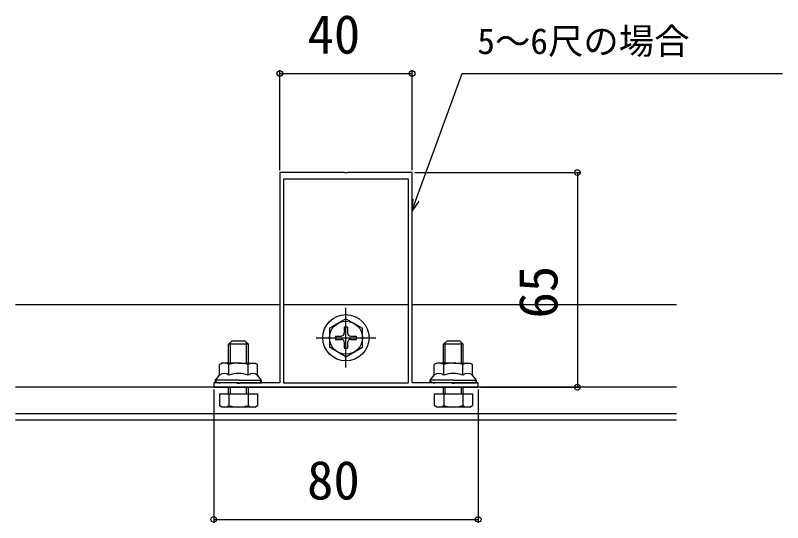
# Model space of a CAD drawing. Units: millimetres, scale not verified. Extents: x -700 to 700, y -1043 to 1037.
# Drawn here: x -315 to -82.9, y 416 to 569.6 of the extents above; entities that cross this region are included whole.
import ezdxf
from ezdxf.enums import TextEntityAlignment as Align

# ---------------------------------------------------------------- set-up
doc = ezdxf.new("R2010")
doc.units = ezdxf.units.MM
doc.header["$LTSCALE"] = 6
for name, color, linetype in [('0-2_YKK_11', 7, 'Continuous'), ('0-4_YKK_12', 2, 'Continuous'), ('0-5_YKK_13', 4, 'Continuous'), ('0-6_YKK_D', 6, 'Continuous')]:
    doc.layers.add(name, color=color, linetype=linetype)
doc.styles.add('ＭＳ ゴシック', font='')
doc.styles.get('ＭＳ ゴシック').set_extended_font_data('MS Gothic')

msp = doc.modelspace()

# ---------------------------------------------------------------- linework, layer by layer
at = {"layer": '0-2_YKK_11'}
for points in [[(-255, 456.994), (-175, 456.994), (-175, 458.294), (-182.042, 458.294), (-182.225, 458.174), (-182.775, 458.174), (-182.958, 458.294), (-195, 458.294), (-195, 521.994), (-214.542, 521.994), (-214.725, 521.874), (-215.275, 521.874), (-215.458, 521.994), (-235, 521.994), (-235, 458.294), (-247.042, 458.294), (-247.225, 458.174), (-247.775, 458.174), (-247.958, 458.294), (-255, 458.294)], [(-196.1, 458.294), (-196.1, 519.994), (-233.9, 519.994), (-233.9, 458.294)]]:
    msp.add_lwpolyline(points, close=True, dxfattribs=at)
at = {"layer": '0-4_YKK_12'}
for p, q in [((-235, 481.994), (-315, 481.994)), ((-196.1, 481.994), (-233.9, 481.994)), ((-115, 481.994), (-195, 481.994)), ((-115, 456.994), (-315, 456.994)), ((-115, 448.994), (-315, 448.994)), ((-115, 446.994), (-315, 446.994))]:
    msp.add_line(p, q, dxfattribs=at)
at = {"layer": '0-5_YKK_13'}
for p, q in [((-215, 462.994), (-215, 480.994)), ((-215, 477.744), (-220, 474.857)), ((-215, 477.744), (-210, 474.857)), ((-220, 474.857), (-220, 469.131)), ((-215.5, 475.144), (-215.5, 473.494)), ((-214.5, 475.144), (-215.5, 475.144)), ((-214.5, 475.144), (-214.5, 473.494)), ((-210, 469.131), (-210, 474.857)), ((-224, 471.994), (-206, 471.994)), ((-218.15, 472.494), (-216.5, 472.494)), ((-218.15, 472.494), (-218.15, 471.494)), ((-218.15, 471.494), (-216.5, 471.494)), ((-213.5, 472.494), (-211.85, 472.494)), ((-213.5, 471.494), (-211.85, 471.494)), ((-211.85, 471.494), (-211.85, 472.494)), ((-244.5, 469.994), (-250.5, 469.994)), ((-249.96, 464.294), (-249.96, 470.534)), ((-245.04, 464.294), (-245.04, 470.534)), ((-215, 466.244), (-220, 469.131)), ((-215.5, 470.494), (-215.5, 468.844)), ((-215.5, 468.844), (-214.5, 468.844)), ((-215, 466.244), (-210, 469.131)), ((-214.5, 470.494), (-214.5, 468.844)), ((-179.5, 469.994), (-185.5, 469.994)), ((-184.96, 464.294), (-184.96, 470.534)), ((-180.04, 464.294), (-180.04, 470.534)), ((-252.5, 464.294), (-253.274, 463.847)), ((-247.5, 464.294), (-252.5, 464.294)), ((-247.5, 464.294), (-242.5, 464.294)), ((-242.5, 464.294), (-241.726, 463.847)), ((-187.5, 464.294), (-188.274, 463.847)), ((-182.5, 464.294), (-187.5, 464.294)), ((-182.5, 464.294), (-177.5, 464.294)), ((-177.5, 464.294), (-176.726, 463.847)), ((-253.274, 460.694), (-253.274, 463.847)), ((-250.387, 460.694), (-250.387, 463.847)), ((-244.613, 460.694), (-244.613, 463.847)), ((-241.726, 460.694), (-241.726, 463.847)), ((-188.274, 460.694), (-188.274, 463.847)), ((-185.387, 460.694), (-185.387, 463.847)), ((-179.613, 460.694), (-179.613, 463.847)), ((-176.726, 460.694), (-176.726, 463.847)), ((-254.5, 458.294), (-254.5, 459.094)), ((-247.5, 458.294), (-254.5, 458.294)), ((-247.5, 458.294), (-240.5, 458.294)), ((-240.5, 458.294), (-240.5, 459.094)), ((-189.5, 458.294), (-189.5, 459.094)), ((-182.5, 458.294), (-189.5, 458.294)), ((-182.5, 458.294), (-175.5, 458.294)), ((-175.5, 458.294), (-175.5, 459.094)), ((-253.274, 454.994), (-253.274, 451.44)), ((-250.5, 454.994), (-250.5, 456.994)), ((-250.387, 454.994), (-250.387, 451.44)), ((-249.96, 454.994), (-249.96, 456.994)), ((-245.04, 454.994), (-245.04, 456.994)), ((-244.613, 454.994), (-244.613, 451.44)), ((-244.5, 454.994), (-244.5, 456.994)), ((-188.274, 454.994), (-188.274, 451.44)), ((-185.5, 454.994), (-185.5, 456.994)), ((-185.387, 454.994), (-185.387, 451.44)), ((-184.96, 454.994), (-184.96, 456.994)), ((-180.04, 454.994), (-180.04, 456.994)), ((-179.613, 454.994), (-179.613, 451.44)), ((-179.5, 454.994), (-179.5, 456.994)), ((-252.5, 450.994), (-253.274, 451.44)), ((-242.5, 450.994), (-252.5, 450.994)), ((-242.5, 450.994), (-241.726, 451.44)), ((-187.5, 450.994), (-188.274, 451.44)), ((-177.5, 450.994), (-187.5, 450.994)), ((-177.5, 450.994), (-176.726, 451.44))]:
    msp.add_line(p, q, dxfattribs=at)
for points in [[(-250.5, 464.294), (-250.5, 469.994), (-249.5, 470.994)], [(-244.5, 464.294), (-244.5, 469.994), (-245.5, 470.994), (-249.5, 470.994)], [(-185.5, 464.294), (-185.5, 469.994), (-184.5, 470.994)], [(-179.5, 464.294), (-179.5, 469.994), (-180.5, 470.994), (-184.5, 470.994)], [(-247.5, 459.094), (-254.5, 459.094), (-253.274, 460.694)], [(-247.5, 459.094), (-240.5, 459.094), (-241.726, 460.694)], [(-182.5, 459.094), (-189.5, 459.094), (-188.274, 460.694)], [(-182.5, 459.094), (-175.5, 459.094), (-176.726, 460.694)], [(-253.274, 454.994), (-241.726, 454.994), (-241.726, 451.44)], [(-188.274, 454.994), (-176.726, 454.994), (-176.726, 451.44)]]:
    msp.add_lwpolyline(points, dxfattribs=at)
for radius in [7, 5]:
    msp.add_circle((-215, 471.994), radius, dxfattribs=at)
for centre, radius, start, end in [((-216.5, 473.494), 1, 270, 0), ((-213.5, 473.494), 1, 180, 270), ((-216.5, 470.494), 1, 0, 90), ((-213.5, 470.494), 1, 90, 180), ((-251.83, 461.738), 2.556, 55.61575, 124.38425), ((-247.5, 454.74), 9.553, 90, 107.58795), ((-247.5, 454.74), 9.553, 72.41205, 90), ((-243.17, 461.738), 2.556, 55.61575, 124.38425), ((-186.83, 461.738), 2.556, 55.61575, 124.38425), ((-182.5, 454.74), 9.553, 90, 107.58795), ((-182.5, 454.74), 9.553, 72.41205, 90), ((-178.17, 461.738), 2.556, 55.61575, 124.38425), ((-251.83, 458.585), 2.556, 55.61575, 124.38425), ((-247.5, 451.587), 9.553, 90, 107.58795), ((-247.5, 451.587), 9.553, 72.41205, 90), ((-243.17, 458.585), 2.556, 55.61575, 124.38425), ((-186.83, 458.585), 2.556, 55.61575, 124.38425), ((-182.5, 451.587), 9.553, 90, 107.58795), ((-182.5, 451.587), 9.553, 72.41205, 90), ((-178.17, 458.585), 2.556, 55.61575, 124.38425), ((-251.83, 453.55), 2.556, 235.61575, 304.38425), ((-247.5, 460.547), 9.553, 252.41205, 287.58795), ((-243.17, 453.55), 2.556, 235.61575, 304.38425), ((-186.83, 453.55), 2.556, 235.61575, 304.38425), ((-182.5, 460.547), 9.553, 252.41205, 287.58795), ((-178.17, 453.55), 2.556, 235.61575, 304.38425)]:
    msp.add_arc(centre, radius, start, end, dxfattribs=at)
for centre, start_param, end_param in [((-253, 459.094), 3.1415927, 4.712389), ((-242, 459.094), 4.712389, 6.2831853), ((-188, 459.094), 3.1415927, 4.712389), ((-177, 459.094), 4.712389, 6.2831853)]:
    msp.add_ellipse(centre, major_axis=(1.5, 0), ratio=0.533333, start_param=start_param, end_param=end_param, dxfattribs=at)
at = {"layer": '0-6_YKK_D'}
for p, q in [((-235, 522.694), (-235, 552.994)), ((-195, 522.694), (-195, 552.994)), ((-235, 551.994), (-195, 551.994)), ((-194.3, 521.994), (-144, 521.994)), ((-145, 521.994), (-145, 456.994)), ((-255, 456.294), (-255, 415.994)), ((-175, 456.294), (-175, 415.994)), ((-174.3, 456.994), (-144, 456.994)), ((-255, 416.994), (-175, 416.994))]:
    msp.add_line(p, q, dxfattribs=at)
for points in [[(-195, 510.432), (-193.837, 513.627), (-179.873, 551.994), (-82.915, 551.994)], [(-192.981, 513.315), (-195, 510.432), (-194.693, 513.938)]]:
    msp.add_lwpolyline(points, dxfattribs=at)
for centre in [(-235, 551.994), (-195, 551.994), (-145, 521.994), (-145, 456.994), (-255, 416.994), (-175, 416.994)]:
    msp.add_circle(centre, 0.85, dxfattribs=at)

# ---------------------------------------------------------------- texts
at = {"layer": '0-6_YKK_D', "style": 'ＭＳ ゴシック'}
for s, height, p in [('40', 11.73, (-226.636, 554.494)), ('5～6尺の場合', 7.845, (-175.263, 555.514)), ('80', 11.73, (-226.773, 419.494))]:
    msp.add_text(s, height=height, dxfattribs=at).set_placement(p, align=Align.BOTTOM_LEFT)
msp.add_text('65', height=11.73, rotation=90, dxfattribs=at).set_placement((-147.5, 477.812), align=Align.BOTTOM_LEFT)

doc.saveas('drawing.dxf')
